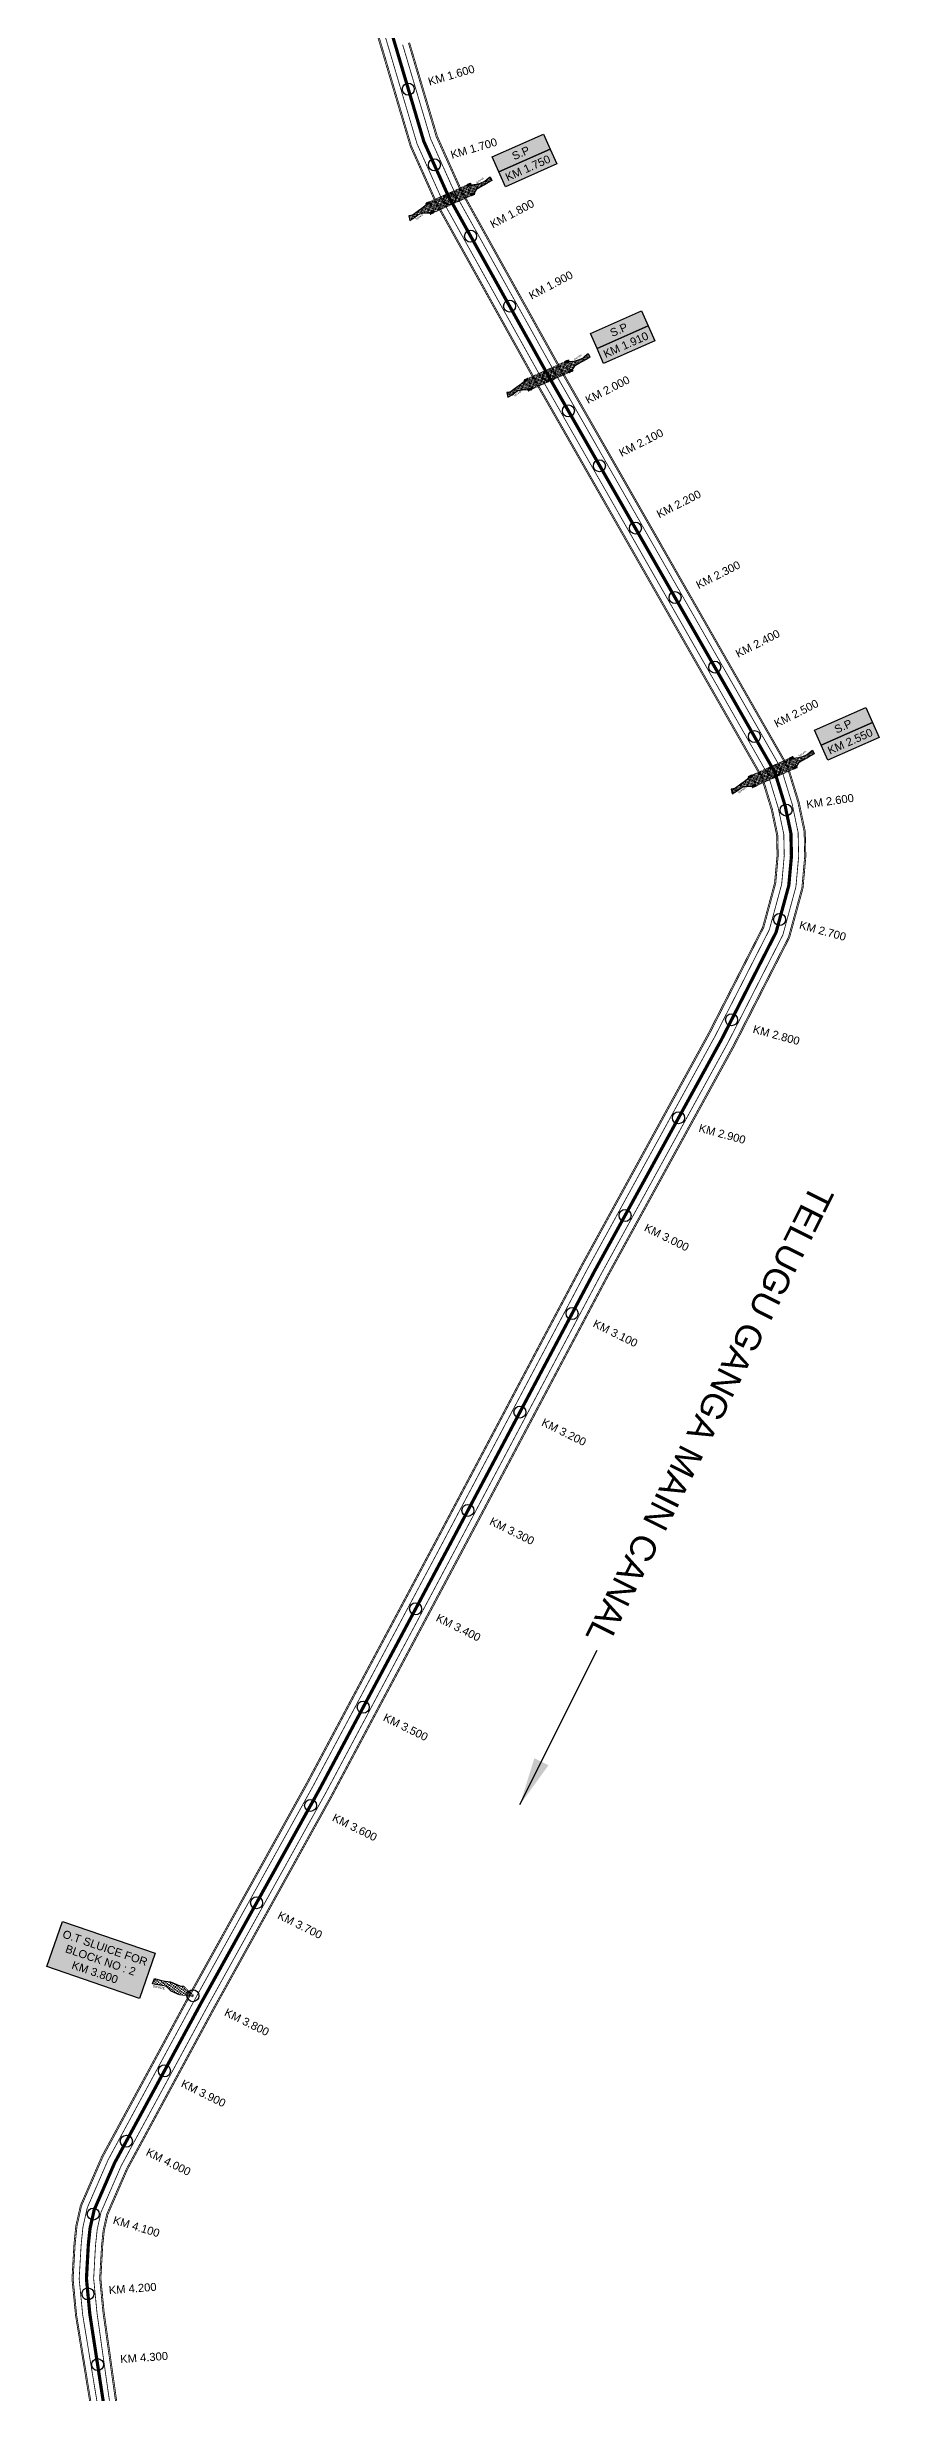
# Model space of a CAD drawing. Header units: inches. Extents: x 85036 to 260440, y 1649183 to 1742360.
# Drawn here: x 89970 to 91009, y 1730735 to 1733666 of the extents above; entities that cross this region are included whole.
import ezdxf

# ---------------------------------------------------------------- set-up
doc = ezdxf.new("R2010")
doc.units = ezdxf.units.IN
doc.header["$MEASUREMENT"] = 0
doc.header["$PDMODE"] = 32
doc.header["$PDSIZE"] = 15
doc.linetypes.add('ACAD_ISO02W100', pattern=[15, 12, -3])
for name, color, linetype in [('bed with', 5, 'Continuous'), ('cahnige', 7, 'Continuous'), ('canal', 1, 'Continuous'), ('CARTTRACK', 30, 'ACAD_ISO02W100'), ('CH Circle', 7, 'Continuous'), ('chainage', 7, 'Continuous'), ('lining', 4, 'Continuous'), ('OT', 7, 'Continuous'), ('STREAM', 4, 'Continuous'), ('Stu coo', 3, 'Continuous'), ('top of bund', 1, 'Continuous'), ('UT', 173, 'ACAD_ISO02W100'), ('V', 6, 'Continuous'), ('ZSTU', 7, 'Continuous')]:
    doc.layers.add(name, color=color, linetype=linetype)
doc.styles.add('5mm', font='times.ttf', dxfattribs={"height": 3})
doc.styles.get("Standard").update_dxf_attribs({"font": 'arial.ttf'})
doc.dimstyles.get("Standard").update_dxf_attribs({"dimtxt": 0.18, "dimasz": 0.18, "dimexe": 0.18, "dimexo": 0.0625, "dimgap": 0.09, "dimtad": 0, "dimtih": 1, "dimtoh": 1, "dimdec": 4, "dimzin": 0, "dimdsep": 46, "dimtxsty": 'Standard', "dimcen": 0.09, "dimadec": 0, "dimazin": 0, "dimtfac": 1, "dimtdec": 4, "dimtofl": 0, "dimtmove": 0, "dimatfit": 3, "dimfxl": 1, "dimtolj": 1, "dimtzin": 0, "dimarcsym": 0})
pattern_1 = [(228.0128, (-362214.33102, -1526288.49251), (-7.999998232158, -9.0000013416072), [0.134536, -13.319088]), (184.9697, (-362214.42102, -1526288.592507), (12.0000010515176, 0.999991307007), [0.230868, -22.855925]), (132.5104, (-362214.65102, -1526288.61251), (9.9999907183468, -11.0000086738712), [0.162788, -16.116032]), (267.2737, (-362215.04102, -1526288.862507), (0.9999960177272, 20.0000002949735), [0.210238, -20.813558]), (292.8337, (-362215.05102, -1526289.072507), (-5.0000099054371, 11.9999964117778), [0.206155, -20.409373]), (357.2737, (-362214.97102, -1526289.262507), (-20.0000002949735, 0.9999960177272), [0.210238, -20.813558]), (37.6942, (-362214.761022, -1526289.272507), (-13.000007345618, -9.9999904051605), [0.278029, -27.524849]), (72.2553, (-362214.541022, -1526289.102507), (7.0000107627054, 21.9999962312392), [0.262488, -25.986321]), (121.4296, (-362214.46102, -1526288.852507), (-8.0000082341764, 12.9999950364926), [0.21095, -20.884073]), (175.2364, (-362214.57102, -1526288.67251), (11.0000009463196, -0.9999915326613), [0.240832, -11.800763]), (222.3974, (-362214.811022, -1526288.652507), (-12.0000073510732, -10.9999920820141), [0.311448, -30.833375]), (138.8141, (-362214.05102, -1526288.87251), (-7.0000029468057, 5.999997313343), [0.106301, -10.523844]), (171.4692, (-362214.13102, -1526288.802507), (12.9999982848151, -2.0000079100398), [0.202237, -20.021511]), (225, (-362214.331, -1526288.7725), (-1e-16, -1.00000030945), [0.141421, -1.272792]), (203.1986, (-362214.40102, -1526288.65251), (4.999999730667, 2.000001325265), [0.076158, -7.539615]), (291.8014, (-362214.47102, -1526288.6825), (-0.9999999105, 3.00000027301), [0.107703, -5.277462]), (30.9638, (-362214.43102, -1526288.7825), (2.999998022288, 2.00000248354), [0.174929, -5.656023]), (161.5651, (-362214.28102, -1526288.6925), (2.00000043459, -0.99999840322), [0.126491, -3.035787]), (16.3895, (-362215.05102, -1526288.682507), (10.000002198412, 2.999992709818), [0.1772, -17.542845]), (70.3462, (-362214.88102, -1526288.63251), (-3.9999952473717, -11.0000021356062), [0.148661, -14.717408]), (293.1986, (-362214.28102, -1526288.49251), (-2.000001325265, 4.999999730667), [0.152315, -7.463458]), (343.6105, (-362214.22102, -1526288.632507), (-10.000002198412, 2.999992709818), [0.1772, -17.542845]), (339.444, (-362215.05102, -1526289.30251), (-5.000001844542, 1.999995996422), [0.17088, -8.373124]), (294.7751, (-362214.89102, -1526289.36251), (-4.9999921892452, 11.000003421839), [0.143178, -14.174643]), (66.8014, (-362214.27102, -1526289.49251), (2.000001325265, 4.999999730667), [0.152315, -7.463458]), (17.354, (-362214.21102, -1526289.35251), (-13.0000020190968, -3.9999945022591), [0.167631, -16.595424]), (69.444, (-362214.76102, -1526289.49251), (-1.999995996422, -5.000001844542), [0.08544, -8.458564]), (101.3099, (-362214.33102, -1526289.4925), (-0.999997632162, 4.00000075223), [0.05099, -5.048029]), (165.9638, (-362214.34102, -1526289.4425), (3.00000054599, -0.99999805736), [0.206155, -3.91695]), (186.009, (-362214.54102, -1526289.392507), (9.999999750906, 0.9999993174818), [0.19105, -18.913923]), (303.6901, (-362214.43102, -1526288.8725), (-1.000001334507, 1.99999955777), [0.144222, -3.461329]), (353.1572, (-362214.351022, -1526288.992507), (16.9999993654786, -2.0000079979248), [0.251794, -24.927563]), (60.9454, (-362214.10102, -1526289.02251), (-4.000000027199, -7.0000003845697), [0.102956, -10.192674]), (90, (-362214.051, -1526288.9325), (-1, 1), [0.06, -0.94]), (120.2564, (-362214.56102, -1526289.36251), (3.9999948868027, -7.0000024558547), [0.138924, -13.75352]), (48.0128, (-362214.63102, -1526289.24251), (7.999998232158, 9.0000013416072), [0.269072, -13.184552]), (0, (-362214.451, -1526289.0425), (1, 1), [0.26, -0.74]), (325.3048, (-362214.19102, -1526289.04251), (-9.9999942589875, 7.0000086095945), [0.158114, -15.653274]), (254.0546, (-362214.06102, -1526289.13251), (-0.999999889296, -4.000000126652), [0.145602, -7.134508]), (207.646, (-362214.10102, -1526289.272507), (-18.9999958071796, -10.0000077131692), [0.237065, -23.469474]), (175.4261, (-362214.311022, -1526289.382507), (-13.0000005583121, 0.9999948011611), [0.250799, -24.829074])]
pattern_2 = [(0, (-362215.051, -1526289.4925), (1.25, 1.25), [1.25, -1.25])]
pattern_3 = [(228.0128, (-362243.17535, -1526336.432974), (-7.999998232158, -9.0000013416072), [0.134536, -13.319088]), (184.9697, (-362243.26535, -1526336.532974), (12.0000010515176, 0.999991307007), [0.230868, -22.855925]), (132.5104, (-362243.49535, -1526336.552974), (9.9999907183468, -11.0000086738712), [0.162788, -16.116032]), (267.2737, (-362243.88535, -1526336.802974), (0.9999960177272, 20.0000002949735), [0.210238, -20.813558]), (292.8337, (-362243.89535, -1526337.012974), (-5.0000099054371, 11.9999964117778), [0.206155, -20.409373]), (357.2737, (-362243.81535, -1526337.202974), (-20.0000002949735, 0.9999960177272), [0.210238, -20.813558]), (37.6942, (-362243.60535, -1526337.212974), (-13.000007345618, -9.9999904051605), [0.278029, -27.524849]), (72.2553, (-362243.38535, -1526337.042974), (7.0000107627054, 21.9999962312392), [0.262488, -25.986321]), (121.4296, (-362243.30535, -1526336.792974), (-8.0000082341764, 12.9999950364926), [0.21095, -20.884073]), (175.2364, (-362243.41535, -1526336.612974), (11.0000009463196, -0.9999915326613), [0.240832, -11.800763]), (222.3974, (-362243.65535, -1526336.592974), (-12.0000073510732, -10.9999920820141), [0.311448, -30.833375]), (138.8141, (-362242.89535, -1526336.81297), (-7.0000029468057, 5.999997313343), [0.106301, -10.523844]), (171.4692, (-362242.97535, -1526336.742974), (12.9999982848151, -2.0000079100398), [0.202237, -20.021511]), (225, (-362243.17535, -1526336.713), (-1e-16, -1.00000030945), [0.141421, -1.272792]), (203.1986, (-362243.24535, -1526336.59297), (4.999999730667, 2.000001325265), [0.076158, -7.539615]), (291.8014, (-362243.31535, -1526336.62297), (-0.9999999105, 3.00000027301), [0.107703, -5.277462]), (30.9638, (-362243.27535, -1526336.72297), (2.999998022288, 2.00000248354), [0.174929, -5.656023]), (161.5651, (-362243.12535, -1526336.63297), (2.00000043459, -0.99999840322), [0.126491, -3.035787]), (16.3895, (-362243.89535, -1526336.622974), (10.000002198412, 2.999992709818), [0.1772, -17.542845]), (70.3462, (-362243.72535, -1526336.572974), (-3.9999952473717, -11.0000021356062), [0.148661, -14.717408]), (293.1986, (-362243.12535, -1526336.43297), (-2.000001325265, 4.999999730667), [0.152315, -7.463458]), (343.6105, (-362243.06535, -1526336.572974), (-10.000002198412, 2.999992709818), [0.1772, -17.542845]), (339.444, (-362243.89535, -1526337.24297), (-5.000001844542, 1.999995996422), [0.17088, -8.373124]), (294.7751, (-362243.73535, -1526337.302974), (-4.9999921892452, 11.000003421839), [0.143178, -14.174643]), (66.8014, (-362243.11535, -1526337.43297), (2.000001325265, 4.999999730667), [0.152315, -7.463458]), (17.354, (-362243.05535, -1526337.292974), (-13.0000020190968, -3.9999945022591), [0.167631, -16.595424]), (69.444, (-362243.60535, -1526337.43297), (-1.999995996422, -5.000001844542), [0.08544, -8.458564]), (101.3099, (-362243.17535, -1526337.43297), (-0.999997632162, 4.00000075223), [0.05099, -5.048029]), (165.9638, (-362243.18535, -1526337.38297), (3.00000054599, -0.99999805736), [0.206155, -3.91695]), (186.009, (-362243.38535, -1526337.332974), (9.999999750906, 0.9999993174818), [0.19105, -18.913923]), (303.6901, (-362243.27535, -1526336.81297), (-1.000001334507, 1.99999955777), [0.144222, -3.461329]), (353.1572, (-362243.19535, -1526336.932974), (16.9999993654786, -2.0000079979248), [0.251794, -24.927563]), (60.9454, (-362242.94535, -1526336.96297), (-4.000000027199, -7.0000003845697), [0.102956, -10.192674]), (90, (-362242.8953, -1526336.873), (-1, 1), [0.06, -0.94]), (120.2564, (-362243.40535, -1526337.302974), (3.9999948868027, -7.0000024558547), [0.138924, -13.75352]), (48.0128, (-362243.47535, -1526337.182974), (7.999998232158, 9.0000013416072), [0.269072, -13.184552]), (0, (-362243.2953, -1526336.983), (1, 1), [0.26, -0.74]), (325.3048, (-362243.03535, -1526336.982974), (-9.9999942589875, 7.0000086095945), [0.158114, -15.653274]), (254.0546, (-362242.90535, -1526337.07297), (-0.999999889296, -4.000000126652), [0.145602, -7.134508]), (207.646, (-362242.94535, -1526337.212974), (-18.9999958071796, -10.0000077131692), [0.237065, -23.469474]), (175.4261, (-362243.15535, -1526337.322974), (-13.0000005583121, 0.9999948011611), [0.250799, -24.829074])]

# ---------------------------------------------------------------- blocks, each defined once
blk = doc.blocks.new('A$C377B10CC')
at = {"layer": 'STREAM'}
h = blk.add_hatch(dxfattribs=at)
h.set_pattern_fill('DASH', color=256, scale=10, style=0)
h.set_pattern_definition(pattern_2)
h.paths.add_polyline_path([(-21.1, 10.4), (-19.3, 15), (-16.2, 21.2), (-13.8, 26.1), (-11.8, 30.8), (-15.9, 33.3), (-17.5, 29), (-18.4, 24.9), (-21.4, 20), (-25.2, 15.7), (-29.9, 11.7), (-32.6, 7.4), (-28.1, 4.5), (-23.6, 1.5), (-21.1, 5.7)])
h = blk.add_hatch(dxfattribs=at)
h.set_pattern_fill('DASH', color=256, scale=10, style=0)
h.set_pattern_definition(pattern_2)
h.paths.add_polyline_path([(-60.2, -34.7), (-54, -38.6), (-47.9, -42.7), (-22.3, -0.1), (-28.4, 4), (-34.5, 8)])
h = blk.add_hatch(dxfattribs=at)
h.set_pattern_fill('DASH', color=256, scale=10, style=0)
h.set_pattern_definition(pattern_2)
h.paths.add_polyline_path([(-57.7, -50.5), (-52.5, -46.4), (-49.9, -42.1), (-54.3, -39.1), (-58.8, -36.3), (-61.4, -40.5), (-63.6, -47.5), (-64.8, -50.6), (-68, -60.3), (-69.9, -62.9), (-71.7, -64.6), (-67.4, -68.4), (-64.9, -63), (-63.3, -57.9), (-61.9, -54.8), (-59.5, -52.2)])
at = {"layer": 'UT', "ltscale": 0.2}
h = blk.add_hatch(dxfattribs=at)
h.set_pattern_fill('GRAVEL', color=256, style=0)
h.set_pattern_definition(pattern_1)
h.paths.add_polyline_path([(-34.2, 8.5), (-32.6, 7.4), (-29.9, 11.7), (-31.7, 12.8)])
h = blk.add_hatch(dxfattribs=at)
h.set_pattern_fill('GRAVEL', color=256, style=0)
h.set_pattern_definition(pattern_1)
h.paths.add_polyline_path([(-23.6, 1.5), (-22, 0.4), (-19.4, 4.7), (-21.1, 5.7)])
h = blk.add_hatch(dxfattribs=at)
h.set_pattern_fill('GRAVEL', color=256, style=0)
h.set_pattern_definition(pattern_3)
h.paths.add_polyline_path([(-58.8, -36.3), (-60.5, -35.2), (-63.1, -39.5), (-61.4, -40.5)])
h = blk.add_hatch(dxfattribs=at)
h.set_pattern_fill('GRAVEL', color=256, style=0)
h.set_pattern_definition(pattern_3)
h.paths.add_polyline_path([(-48.2, -43.2), (-49.9, -42.2), (-52.5, -46.4), (-50.8, -47.5)])
at = {"layer": 'STREAM'}
for points in [[(-29.9, 11.7), (-25.2, 15.7), (-21.4, 20), (-18.4, 24.9), (-17.5, 29), (-15.9, 33.3), (-11.8, 30.8), (-13.8, 26.1), (-16.2, 21.2), (-19.3, 15), (-21.1, 10.4), (-21.1, 5.7)], [(-61.4, -40.5), (-63.6, -47.5), (-64.8, -50.6), (-68, -60.3), (-69.9, -62.9), (-71.7, -64.6), (-67.4, -68.4), (-64.9, -63), (-63.3, -57.9), (-61.9, -54.8), (-59.5, -52.2), (-57.7, -50.5), (-52.5, -46.4)]]:
    blk.add_lwpolyline(points, dxfattribs=at)
at = {"layer": 'UT', "ltscale": 0.2, "const_width": 0.5}
for points in [[(-60.5, -35.2), (-34.5, 8)], [(-48.2, -43.3), (-22.3, -0.1)], [(-34.6, 8), (-28.4, 4), (-22.3, -0.1)], [(-34.2, 8.5), (-31.7, 12.8)], [(-34.2, 8.5), (-28.1, 4.5), (-22, 0.4)], [(-32.6, 7.4), (-29.9, 11.7)], [(-31.7, 12.8), (-29.9, 11.7)], [(-23.6, 1.5), (-21.1, 5.7)], [(-22.3, -0.1), (-22, 0.4)], [(-22, 0.4), (-19.4, 4.7)], [(-21.1, 5.7), (-19.4, 4.7)], [(-63.1, -39.5), (-60.5, -35.2)], [(-63.1, -39.5), (-61.4, -40.5)], [(-61.4, -40.5), (-58.8, -36.3)], [(-60.5, -35.2), (-54.3, -39.1), (-48.2, -43.3)], [(-60.2, -34.7), (-54, -38.6), (-47.9, -42.8)], [(-52.5, -46.4), (-49.9, -42.1)], [(-52.5, -46.4), (-50.8, -47.5)], [(-50.8, -47.5), (-48.2, -43.2)]]:
    blk.add_lwpolyline(points, dxfattribs=at)
at = {"layer": 'cahnige', "style": '5mm'}
for p in [(-24.7, 17), (-60.9, -63.7)]:
    blk.add_text('Stream', height=2.5, rotation=71.1743, dxfattribs=at).set_placement(p)
blk = doc.blocks.new('VBVB')
at = {"layer": 'STREAM'}
h = blk.add_hatch(dxfattribs=at)
h.set_pattern_fill('DASH', color=256, scale=10, style=0)
h.set_pattern_definition([(0, (17867.8837, -28501.71), (1.25, 1.25), [1.25, -1.25])])
h.paths.add_polyline_path([(380096, 1497775), (380098.9, 1497780.2), (380100.4, 1497784.6), (380101.8, 1497788.8), (380103.8, 1497793.6), (380099.5, 1497795.9), (380098.5, 1497793.5), (380097.6, 1497789.6), (380097, 1497787.7), (380095.8, 1497784.7), (380093.9, 1497783), (380090.9, 1497780.8), (380086.6, 1497774), (380084.6, 1497765.2), (380084.1, 1497764.3), (380085.9, 1497763.2), (380086.6, 1497763.8), (380093.7, 1497769.3), (380094.5, 1497772.7)])
at = {"layer": 'OT', "const_width": 0.5}
blk.add_lwpolyline([(380084.6, 1497765.2), (380084.1, 1497764.3), (380083.5, 1497763.5), (380085.4, 1497762.3), (380085.9, 1497763.2), (380084.1, 1497764.3), (380085.9, 1497763.2), (380086.6, 1497763.8), (380093.7, 1497769.3), (380086.6, 1497763.8), (380085.9, 1497763.2), (380084.1, 1497764.3), (380084.6, 1497765.2), (380086.6, 1497774)], dxfattribs=at)
at = {"layer": 'STREAM'}
blk.add_lwpolyline([(380086.6, 1497774), (380090.9, 1497780.8), (380093.9, 1497783), (380095.8, 1497784.7), (380097, 1497787.7), (380097.6, 1497789.6), (380098.5, 1497793.5), (380099.5, 1497795.9), (380103.8, 1497793.6), (380101.8, 1497788.8), (380100.4, 1497784.6), (380098.9, 1497780.2), (380096, 1497775), (380094.5, 1497772.7), (380093.7, 1497769.3)], dxfattribs=at)
at = {"layer": 'cahnige', "style": '5mm'}
blk.add_text('Stream', height=2.5, rotation=71.1743, dxfattribs=at).set_placement((380095, 1497785.5))

msp = doc.modelspace()

# ---------------------------------------------------------------- hatches: boundary and pattern name
at = {"layer": 'V'}
msp.add_hatch(color=2, dxfattribs=at).paths.add_polyline_path([(89989.4, 1731323.2), (90105.1, 1731283.6), (90085.9, 1731227.3), (89970.2, 1731266.9)])
at = {"layer": 'ZSTU'}
h = msp.add_hatch(color=135, dxfattribs=at)
h.set_gradient(color1=(141, 177, 78), color2=(107, 135, 59), one_color=1, tint=0.38, name='CYLINDER')
h.paths.add_polyline_path([(90598.4, 1733538.6), (90590.1, 1733557.3), (90526.2, 1733528.9), (90534.5, 1733510.2)])
h.paths.add_polyline_path([(90552.4, 1733520.9), (90577.7, 1733532.1), (90571.4, 1733546.3), (90546.1, 1733535.1)], flags=24)
h = msp.add_hatch(color=252, dxfattribs=at)
h.set_gradient(color1=(167, 88, 159), color2=(127, 67, 121), one_color=1, tint=0.38, name='CYLINDER')
h.paths.add_polyline_path([(90606.7, 1733519.9), (90598.4, 1733538.6), (90534.5, 1733510.2), (90542.9, 1733491.5)])
h.paths.add_polyline_path([(90544.1, 1733494.7), (90603.4, 1733521), (90597.2, 1733535), (90537.9, 1733508.7)], flags=24)
h = msp.add_hatch(color=135, dxfattribs=at)
h.set_gradient(color1=(141, 177, 78), color2=(107, 135, 59), one_color=1, tint=0.38, name='CYLINDER')
h.paths.add_polyline_path([(90720.8, 1733317.6), (90712.5, 1733336.3), (90648.7, 1733308), (90657, 1733289.3)])
h.paths.add_polyline_path([(90674.8, 1733300), (90700.1, 1733311.2), (90693.8, 1733325.4), (90668.5, 1733314.1)], flags=24)
h = msp.add_hatch(color=252, dxfattribs=at)
h.set_gradient(color1=(167, 88, 159), color2=(127, 67, 121), one_color=1, tint=0.38, name='CYLINDER')
h.paths.add_polyline_path([(90729.1, 1733298.9), (90720.8, 1733317.6), (90657, 1733289.3), (90665.3, 1733270.6)])
h.paths.add_polyline_path([(90666.5, 1733273.7), (90725.8, 1733300.1), (90719.6, 1733314.1), (90660.3, 1733287.7)], flags=24)
h = msp.add_hatch(color=135, dxfattribs=at)
h.set_gradient(color1=(141, 177, 78), color2=(107, 135, 59), one_color=1, tint=0.38, name='CYLINDER')
h.paths.add_polyline_path([(91000.9, 1732822), (90992.6, 1732840.7), (90928.7, 1732812.3), (90937.1, 1732793.6)])
h.paths.add_polyline_path([(90954.9, 1732804.3), (90980.2, 1732815.6), (90973.9, 1732829.7), (90948.6, 1732818.5)], flags=24)
h = msp.add_hatch(color=252, dxfattribs=at)
h.set_gradient(color1=(167, 88, 159), color2=(127, 67, 121), one_color=1, tint=0.38, name='CYLINDER')
h.paths.add_polyline_path([(91009.2, 1732803.3), (91000.9, 1732822), (90937.1, 1732793.6), (90945.4, 1732774.9)])
h.paths.add_polyline_path([(90946.6, 1732778.1), (91005.9, 1732804.4), (90999.7, 1732818.4), (90940.4, 1732792.1)], flags=24)

# ---------------------------------------------------------------- linework, layer by layer
for p in [(90885, 1732575.6), (90825, 1732450.3), (90758.8, 1732327.8), (90692, 1732205.7), (90625.9, 1732083.2), (90560.8, 1731960.1), (90495.8, 1731837.1), (90430.5, 1731714.1), (90365.1, 1731591.2), (90299.4, 1731468.5), (90232, 1731346.7), (90116.9, 1731136.7), (90069.3, 1731048.7), (90028, 1730957.7), (90021.3, 1730857.9), (90033.4, 1730769.5)]:
    msp.add_point(p)
at = {"color": 2}
msp.add_point((90152.5, 1731230.6), dxfattribs=at)
at = {"layer": 'bed with', "const_width": 1}
for points in [[(90330.7, 1733884.7), (90397.1, 1733664), (90432.3, 1733545.1), (90463.5, 1733475.3), (90590.6, 1733246.9), (90870.8, 1732756), (90883.2, 1732715.4), (90890.2, 1732682.4), (90890.8, 1732655.3), (90887.6, 1732619.7), (90872.2, 1732562.9), (90804.4, 1732429.8), (90646.1, 1732140.8), (90465.2, 1731798.5), (90302.3, 1731492.3), (90155.4, 1731226.9), (90046.6, 1731025.6), (90020.5, 1730965.5), (90015.1, 1730941.3), (90012.9, 1730919.6), (90010.4, 1730876.7), (90014.8, 1730831.8), (90042.1, 1730666.1)], [(90414.3, 1733669.1), (90449.2, 1733551.4), (90479.7, 1733483.3), (90606.3, 1733255.7), (90887.4, 1732763.2), (90900.7, 1732719.9), (90908.1, 1732684.5), (90908.8, 1732654.7), (90905.4, 1732616.6), (90889.1, 1732556.4), (90820.3, 1732421.3), (90662, 1732132.2), (90481.1, 1731790.1), (90318.1, 1731483.7), (90171.2, 1731218.3), (90062.8, 1731017.8), (90037.7, 1730960), (90032.9, 1730938.4), (90030.8, 1730918.2), (90028.5, 1730877.1), (90032.7, 1730834), (90056.1, 1730668.2)]]:
    msp.add_lwpolyline(points, dxfattribs=at)
at = {"layer": 'canal', "color": 1, "const_width": 4}
msp.add_lwpolyline([(90339.3, 1733887.4), (90405.7, 1733666.6), (90440.7, 1733548.2), (90471.6, 1733479.3), (90598.4, 1733251.3), (90879.1, 1732759.6), (90891.9, 1732717.7), (90899.1, 1732683.4), (90899.8, 1732655), (90896.5, 1732618.2), (90880.6, 1732559.6), (90812.4, 1732425.5), (90654.1, 1732136.5), (90473.2, 1731794.3), (90310.2, 1731488), (90163.3, 1731222.6), (90054.7, 1731021.7), (90029.1, 1730962.7), (90024, 1730939.9), (90021.8, 1730918.9), (90019.5, 1730876.9), (90023.7, 1730832.9), (90049.1, 1730667.2)], dxfattribs=at)
at = {"layer": 'CH Circle'}
for p in [(90421.4, 1733613.4), (90453.9, 1733518.8), (90499.2, 1733429.7), (90547.8, 1733342.3), (90621.3, 1733211.3), (90660, 1733142.7), (90704.9, 1733064.9), (90754.4, 1732978), (90804, 1732891.2), (90853.6, 1732804.3), (90893, 1732712.4), (90893, 1732712.4)]:
    msp.add_point(p, dxfattribs=at)
at = {"layer": 'CH Circle', "color": 2}
for p in [(90473.1, 1733476.2), (90597, 1733255.4), (90877.9, 1732760.8)]:
    msp.add_point(p, dxfattribs=at)
at = {"layer": 'lining', "const_width": 1}
for points in [[(90323.5, 1733882.5), (90389.9, 1733661.8), (90425.2, 1733542.5), (90456.8, 1733471.9), (90584, 1733243.2), (90863.9, 1732753), (90876, 1732713.6), (90882.7, 1732681.5), (90883.3, 1732655.6), (90880.2, 1732621.1), (90865.2, 1732565.6), (90797.8, 1732433.3), (90639.5, 1732144.3), (90458.6, 1731802), (90295.7, 1731495.8), (90148.8, 1731230.5), (90039.9, 1731028.9), (90013.3, 1730967.9), (90007.7, 1730942.5), (90005.4, 1730920.2), (90002.9, 1730876.6), (90007.3, 1730830.9), (90034.7, 1730665)], [(90421.5, 1733671.3), (90456.2, 1733554), (90486.4, 1733486.7), (90612.8, 1733259.4), (90894.4, 1732766.2), (90907.9, 1732721.8), (90915.6, 1732685.3), (90916.3, 1732654.5), (90912.8, 1732615.2), (90896.1, 1732553.7), (90826.9, 1732417.8), (90668.6, 1732128.7), (90487.7, 1731786.6), (90324.7, 1731480.1), (90177.8, 1731214.7), (90069.6, 1731014.5), (90044.8, 1730957.6), (90040.3, 1730937.2), (90038.3, 1730917.6), (90036, 1730877.2), (90040.1, 1730834.9), (90063.5, 1730669.4)]]:
    msp.add_lwpolyline(points, dxfattribs=at)
at = {"layer": 'top of bund', "const_width": 1}
for points in [[(90322.1, 1733882.1), (90388.4, 1733661.4), (90423.8, 1733542), (90455.5, 1733471.2), (90582.7, 1733242.5), (90862.5, 1732752.4), (90874.5, 1732713.2), (90881.2, 1732681.4), (90881.8, 1732655.6), (90878.7, 1732621.3), (90863.8, 1732566.1), (90796.4, 1732434), (90638.2, 1732145), (90457.3, 1731802.7), (90294.4, 1731496.6), (90147.5, 1731231.2), (90038.5, 1731029.6), (90011.9, 1730968.3), (90006.2, 1730942.8), (90003.9, 1730920.3), (90001.4, 1730876.5), (90005.9, 1730830.7), (90033.2, 1730664.7)], [(90422.9, 1733671.7), (90457.7, 1733554.5), (90487.7, 1733487.4), (90614.1, 1733260.2), (90895.7, 1732766.8), (90909.4, 1732722.2), (90917.1, 1732685.5), (90917.8, 1732654.4), (90914.3, 1732615), (90897.5, 1732553.1), (90828.3, 1732417.1), (90669.9, 1732128), (90489.1, 1731785.9), (90326, 1731479.4), (90179.1, 1731214), (90070.9, 1731013.8), (90046.3, 1730957.2), (90041.8, 1730937), (90039.8, 1730917.5), (90037.5, 1730877.3), (90041.6, 1730835.1), (90065, 1730669.6)]]:
    msp.add_lwpolyline(points, dxfattribs=at)
at = {"layer": 'V', "color": 2}
msp.add_lwpolyline([(89989.4, 1731323.2), (90105.1, 1731283.6), (90085.9, 1731227.3), (89970.2, 1731266.9)], close=True, dxfattribs=at)
at = {"layer": 'ZSTU', "color": 135}
for points in [[(90526.2, 1733528.9), (90590.1, 1733557.3), (90598.4, 1733538.6), (90534.5, 1733510.2)], [(90648.7, 1733308), (90712.5, 1733336.3), (90720.8, 1733317.6), (90657, 1733289.3)], [(90928.7, 1732812.3), (90992.6, 1732840.7), (91000.9, 1732822), (90937.1, 1732793.6)]]:
    msp.add_lwpolyline(points, close=True, dxfattribs=at)
at = {"layer": 'ZSTU', "color": 252}
for points in [[(90534.5, 1733510.2), (90598.4, 1733538.6), (90606.7, 1733519.9), (90542.9, 1733491.5)], [(90657, 1733289.3), (90720.8, 1733317.6), (90729.1, 1733298.9), (90665.3, 1733270.6)], [(90937.1, 1732793.6), (91000.9, 1732822), (91009.2, 1732803.3), (90945.4, 1732774.9)]]:
    msp.add_lwpolyline(points, close=True, dxfattribs=at)

# ---------------------------------------------------------------- block references
at = {"layer": 'CARTTRACK', "color": 3, "rotation": 325.3010924274388}
for p in [(90517.7, 1733467.3), (90640.1, 1733246.4), (90920.2, 1732750.7)]:
    msp.add_blockref('A$C377B10CC', p, dxfattribs=at)
at = {"layer": 'CARTTRACK', "color": 3, "xscale": 1.439622272870601, "yscale": 1.439622273552231, "zscale": 1.439622273616309, "rotation": 98.22753044664525}
msp.add_blockref('VBVB', (2302475.9, 1498248.2), dxfattribs=at)

# ---------------------------------------------------------------- texts
at = {"layer": 'chainage', "color": 0}
for s, rotation, p in [('KM 1.600', 16.3507, (90447.8, 1733617.7)), ('KM 1.700', 16.3507, (90475.9, 1733526.3)), ('KM 1.800', 27.9307, (90526.9, 1733439.3)), ('KM 1.900', 27.9307, (90575.3, 1733350.1)), ('KM 2.000', 26.8982, (90645.7, 1733219.8)), ('KM 2.100', 26.8982, (90687.7, 1733153.6)), ('KM 2.200', 26.8982, (90734.7, 1733077)), ('KM 2.300', 26.8982, (90783.8, 1732988.5)), ('KM 2.400', 26.8982, (90833.2, 1732902.6)), ('KM 2.500', 26.8982, (90881.4, 1732815.3)), ('KM 2.600', 8.1952, (90919.1, 1732714.4)), ('KM 2.700', 344.7246, (90908.7, 1732564.5)), ('KM 2.800', 344.7246, (90850.8, 1732434.3)), ('KM 2.900', 344.7246, (90783.2, 1732310.7)), ('KM 3.000', 333.7759, (90715, 1732187)), ('KM 3.100', 333.7759, (90650.9, 1732067.2)), ('KM 3.200', 333.7759, (90586.7, 1731943.7)), ('KM 3.300', 333.7759, (90521.9, 1731820)), ('KM 3.400', 333.7759, (90454.9, 1731699.4)), ('KM 3.500', 333.7759, (90389.1, 1731574.9)), ('KM 3.600', 333.7759, (90325.5, 1731449.7)), ('KM 3.700', 333.7759, (90257.1, 1731327.6)), ('KM 3.800', 333.7759, (90190.8, 1731206.3)), ('KM 3.900', 333.7759, (90136.6, 1731117.3)), ('KM 4.000', 333.7759, (90092.9, 1731031.6)), ('KM 4.100', 343.2262, (90051.8, 1730945.9)), ('KM 4.200', 4.0992, (90047.7, 1730857.6)), ('KM 4.300', 4.0992, (90062, 1730771.3))]:
    msp.add_text(s, height=10, rotation=rotation, dxfattribs=at).set_placement(p)
at = {"layer": 'chainage', "color": 1}
msp.add_text('TELUGU GANGA MAIN CANAL', height=31.655, rotation=243.4487, dxfattribs=at).set_placement((90925.2, 1732246.8))
at = {"layer": 'Stu coo', "color": 0}
for s, p in [('S.P', (90553.6, 1733524.5)), ('KM 1.750', (90545.3, 1733498.2)), ('KM 1.910', (90667.7, 1733277.2)), ('S.P', (90676, 1733303.5)), ('KM 2.550', (90947.8, 1732781.6)), ('S.P', (90956.1, 1732807.9))]:
    msp.add_text(s, height=10, rotation=23.954, dxfattribs=at).set_placement(p)
at = {"layer": 'Stu coo', "color": 1}
for s, p in [('O.T SLUICE FOR ', (89988.7, 1731303.6)), (' BLOCK NO : 2', (89988.5, 1731286.4)), ('KM 3.800', (90000.2, 1731264.8))]:
    msp.add_text(s, height=10, rotation=341.1045, dxfattribs=at).set_placement(p)

# ---------------------------------------------------------------- leaders
at = {"layer": 'chainage', "color": 1}
msp.add_leader([(90560.8, 1731469.4), (90657.3, 1731662.4)], dimstyle='Standard', override={"dimasz": 60, "dimgap": 0.09, "dimtad": 0}, dxfattribs=at)

doc.saveas('drawing.dxf')
